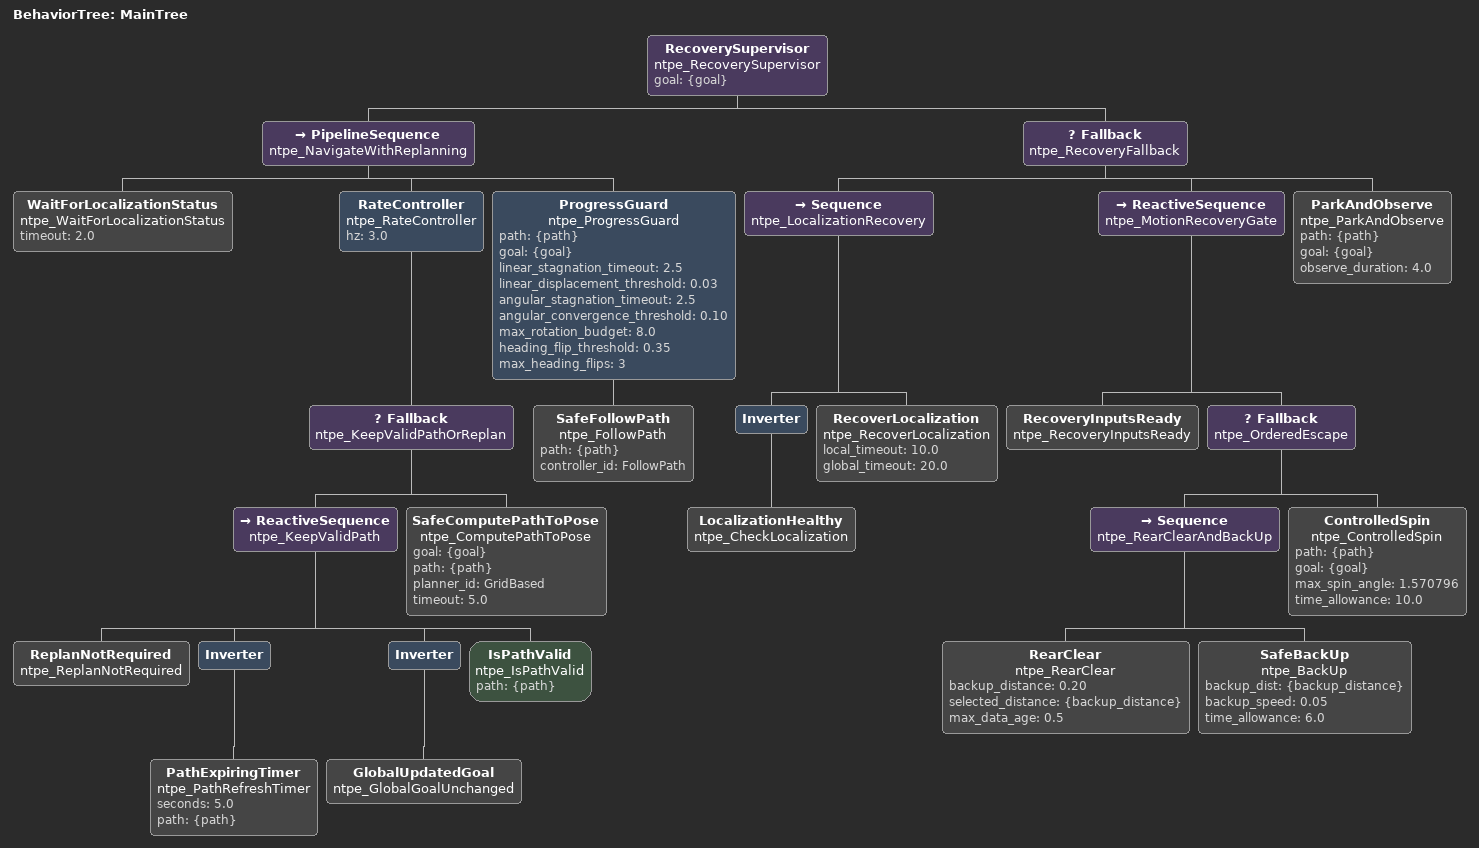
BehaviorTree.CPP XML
<!-- NAV-012 修复版：监督节点负责取消/停稳/新目标与 90s 总预算；旧故障记录保留在测试记录中。 -->
<root main_tree_to_execute="MainTree">
  <BehaviorTree ID="MainTree">
    <RecoverySupervisor name="ntpe_RecoverySupervisor" goal="{goal}">
      <PipelineSequence name="ntpe_NavigateWithReplanning">
        <WaitForLocalizationStatus name="ntpe_WaitForLocalizationStatus" timeout="2.0"/>
        <RateController name="ntpe_RateController" hz="3.0">
          <Fallback name="ntpe_KeepValidPathOrReplan">
            <ReactiveSequence name="ntpe_KeepValidPath">
              <ReplanNotRequired name="ntpe_ReplanNotRequired"/>
              <Inverter><PathExpiringTimer name="ntpe_PathRefreshTimer" seconds="5.0" path="{path}"/></Inverter>
              <Inverter><GlobalUpdatedGoal name="ntpe_GlobalGoalUnchanged"/></Inverter>
              <IsPathValid name="ntpe_IsPathValid" path="{path}"/>
            </ReactiveSequence>
            <SafeComputePathToPose name="ntpe_ComputePathToPose" goal="{goal}" path="{path}" planner_id="GridBased" timeout="5.0"/>
          </Fallback>
        </RateController>
        <ProgressGuard name="ntpe_ProgressGuard" path="{path}" goal="{goal}" linear_stagnation_timeout="2.5" linear_displacement_threshold="0.03" angular_stagnation_timeout="2.5" angular_convergence_threshold="0.10" max_rotation_budget="8.0" heading_flip_threshold="0.35" max_heading_flips="3">
          <SafeFollowPath name="ntpe_FollowPath" path="{path}" controller_id="FollowPath"/>
        </ProgressGuard>
      </PipelineSequence>
      <Fallback name="ntpe_RecoveryFallback">
        <Sequence name="ntpe_LocalizationRecovery">
          <Inverter><LocalizationHealthy name="ntpe_CheckLocalization"/></Inverter>
          <RecoverLocalization name="ntpe_RecoverLocalization" local_timeout="10.0" global_timeout="20.0"/>
        </Sequence>
        <ReactiveSequence name="ntpe_MotionRecoveryGate">
          <RecoveryInputsReady name="ntpe_RecoveryInputsReady"/>
          <Fallback name="ntpe_OrderedEscape">
            <Sequence name="ntpe_RearClearAndBackUp">
              <RearClear name="ntpe_RearClear" backup_distance="0.20" selected_distance="{backup_distance}" max_data_age="0.5"/>
              <SafeBackUp name="ntpe_BackUp" backup_dist="{backup_distance}" backup_speed="0.05" time_allowance="6.0"/>
            </Sequence>
            <ControlledSpin name="ntpe_ControlledSpin" path="{path}" goal="{goal}" max_spin_angle="1.570796" time_allowance="10.0"/>
          </Fallback>
        </ReactiveSequence>
        <ParkAndObserve name="ntpe_ParkAndObserve" path="{path}" goal="{goal}" observe_duration="4.0"/>
      </Fallback>
    </RecoverySupervisor>
  </BehaviorTree>
</root>
